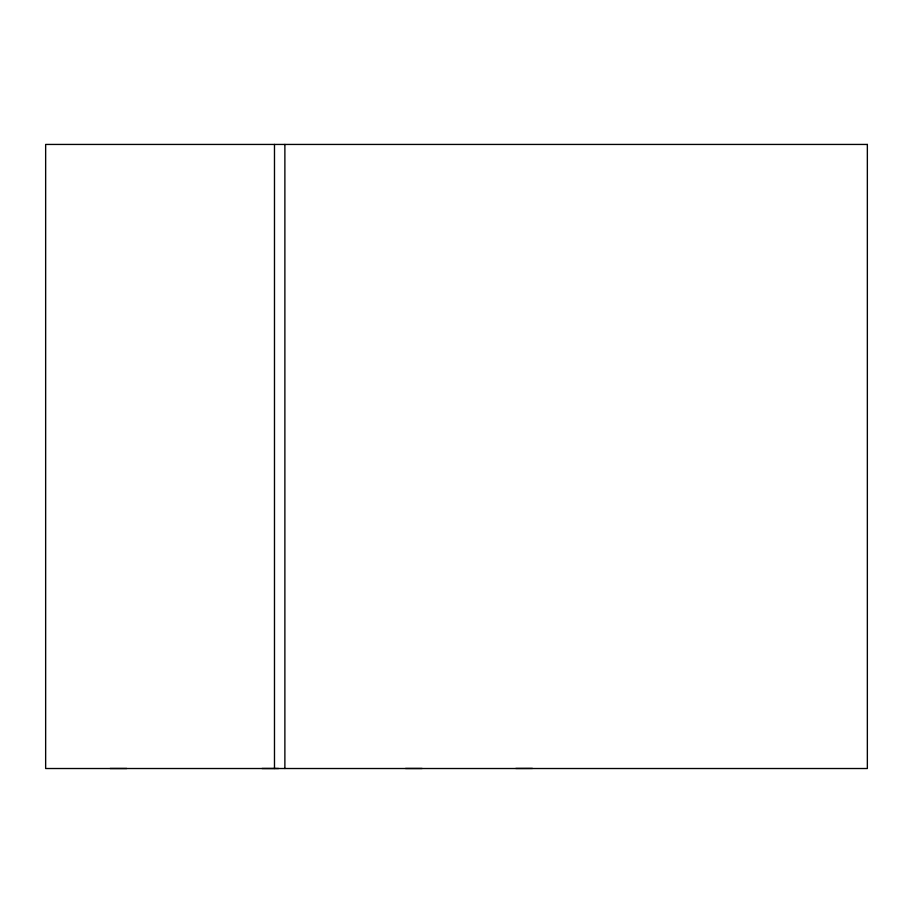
<?xml version="1.0" encoding="UTF-8"?>
<svg xmlns="http://www.w3.org/2000/svg" width="913" height="913" viewBox="0 0 913 913"><rect width="100%" height="100%" fill="white"/><g stroke="black" fill="none" stroke-linecap="round" stroke-linejoin="round"><path stroke-width="1.37" d="M110.096 768.495L126.781 768.495M261.997 768.495L278.579 768.495M405.475 768.472L422.126 768.472M515.777 768.449L532.45 768.415M284.879 144.437L284.879 768.518M274.482 144.437L274.482 768.518M867.35 144.437L45.65 144.437L45.65 768.518L867.35 768.518L867.35 144.437"/></g></svg>
